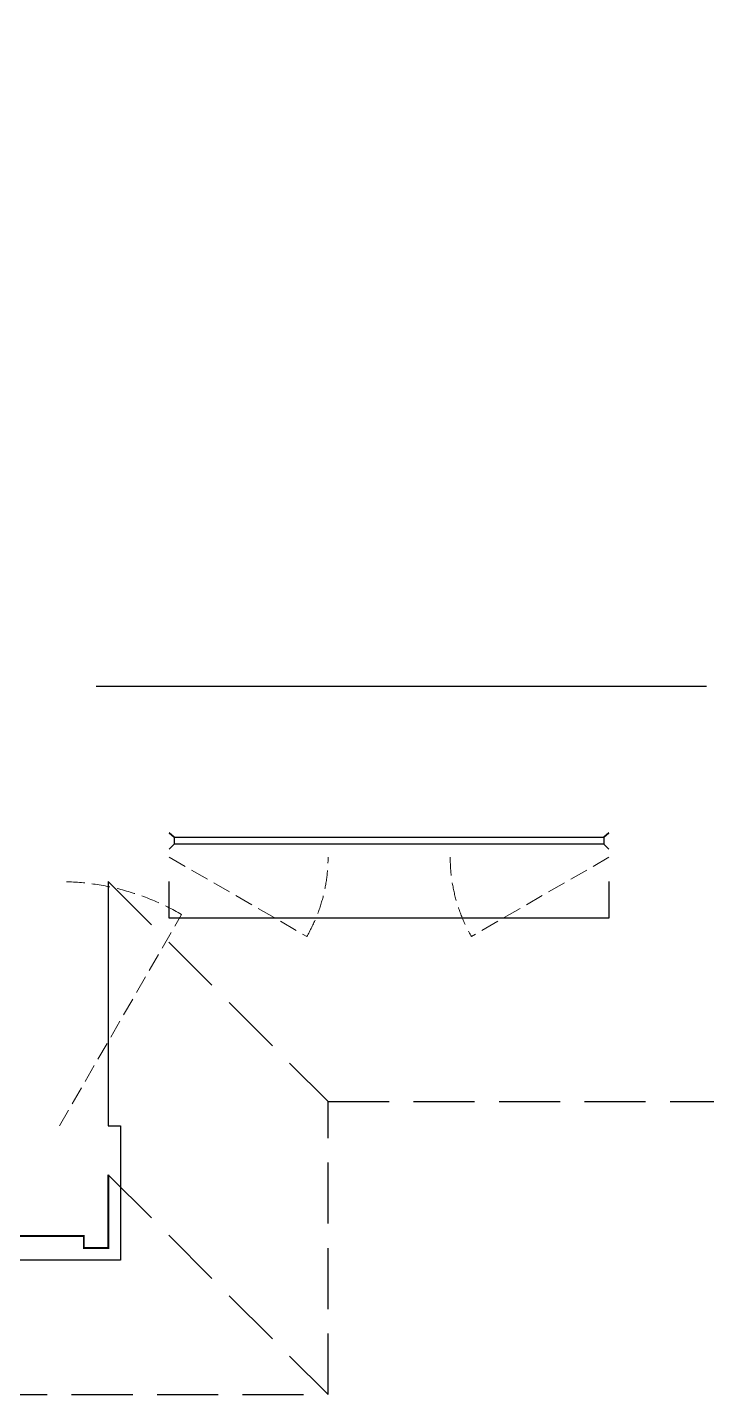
# Model space of a CAD drawing. Extents: x 3002737 to 4077523, y -995787 to -7267.
# Drawn here: x 3069156 to 3071937, y -900643 to -895046 of the extents above; entities that cross this region are included whole.
import ezdxf

# ---------------------------------------------------------------- set-up
doc = ezdxf.new("R2010")
doc.units = 0
doc.header["$LTSCALE"] = 1000
doc.header["$MEASUREMENT"] = 0
doc.linetypes.add('DASH', pattern=[0.35, 0.25, -0.1])
doc.layers.get('0').update_dxf_attribs({"linetype": 'CONTINUOUS'})
for name, color, linetype in [('!!电气', 1, 'CONTINUOUS'), ('3-栏杆1', 252, 'CONTINUOUS'), ('3.5方案汇报，与郭总、侯月琴确定户型_t8$0$2020.03.04 -1安徽标准化洋房户型(UA）_t8_t8$0$看线', 154, 'CONTINUOUS'), ('卫生间', 6, 'CONTINUOUS'), ('看线', 185, 'CONTINUOUS')]:
    doc.layers.add(name, color=color, linetype=linetype)
doc.layers.add('WINDOW', color=146, linetype='CONTINUOUS', lineweight=20)

# ---------------------------------------------------------------- blocks, each defined once
blk = doc.blocks.new('A$C148B7D8E')
at = {"layer": '卫生间', "color": 252, "linetype": 'DASH'}
for p, q in [((22550, 0), (23450, -900)), ((22550, -1200), (23450, -2100))]:
    blk.add_line(p, q, dxfattribs=at)
blk.add_lwpolyline([(16100, 14000), (16100, 15400), (7700, 15400), (7700, 10800), (7300, 10800), (7300, 10000), (900, 10000), (900, 9000), (-900, 9000), (-900, -900), (1750, -900), (1750, -2100), (23450, -2100), (23450, -900), (25100, -900)], dxfattribs=at)
blk = doc.blocks.new('A$C5F341E43')
at = {"color": 252, "const_width": 8}
blk.add_lwpolyline([(22450, -100), (22450, -400), (22350, -400), (22350, -350), (21300, -350), (21300, -100)], dxfattribs=at)
at = {"layer": '3-栏杆1', "color": 252}
for p, q in [((22720.3, 1282.2), (22700, 1300)), ((22700, 1300), (22720.3, 1282.2)), ((24479.7, 1282.2), (24500, 1300)), ((24500, 1300), (24479.7, 1282.2)), ((22720.3, 1252.9), (22700, 1233.1)), ((22700, 1233.1), (22720.3, 1252.9)), ((22720.3, 1282.1), (24479.7, 1282.2)), ((22720.3, 1282.2), (22720.3, 1252.9)), ((24479.7, 1252.9), (22720.3, 1252.9)), ((24479.7, 1282.2), (24479.7, 1252.9)), ((24500, 1233.1), (24479.7, 1252.9))]:
    blk.add_line(p, q, dxfattribs=at)
at = {"layer": '3.5方案汇报，与郭总、侯月琴确定户型_t8$0$2020.03.04 -1安徽标准化洋房户型(UA）_t8_t8$0$看线', "color": 252, "ltscale": 10}
blk.add_line((22400, 1900), (24900, 1900), dxfattribs=at)
at = {"layer": 'WINDOW', "color": 252, "linetype": 'DASH', "ltscale": 0.3}
for points in [[(22700, 1200), (23263.1, 875.4, 0.131485), (23350, 1200)], [(24500, 1200), (23936.9, 875.4, -0.131485), (23850, 1200)], [(22250, 100), (22750, 966, 0.131652), (22250, 1100)]]:
    blk.add_lwpolyline(points, format="xyb", dxfattribs=at)
at = {"layer": '看线', "color": 252, "ltscale": 0.5}
for points in [[(22450, 1100), (22450, 100)], [(24500, 1100), (24500, 950), (22700, 950), (22700, 1100)]]:
    blk.add_lwpolyline(points, dxfattribs=at)
at = {"layer": '看线', "color": 252}
blk.add_lwpolyline([(22450, 100), (22500, 100), (22500, -450), (21250, -450), (21250, -250)], dxfattribs=at)
at = {"color": 252}
blk.add_blockref('A$C148B7D8E', (-100, 1100), dxfattribs=at)

msp = doc.modelspace()

# ---------------------------------------------------------------- block references
at = {"layer": '!!电气'}
msp.add_blockref('A$C5F341E43', (3047037.4, -899643.2), dxfattribs=at)

doc.saveas('drawing.dxf')
